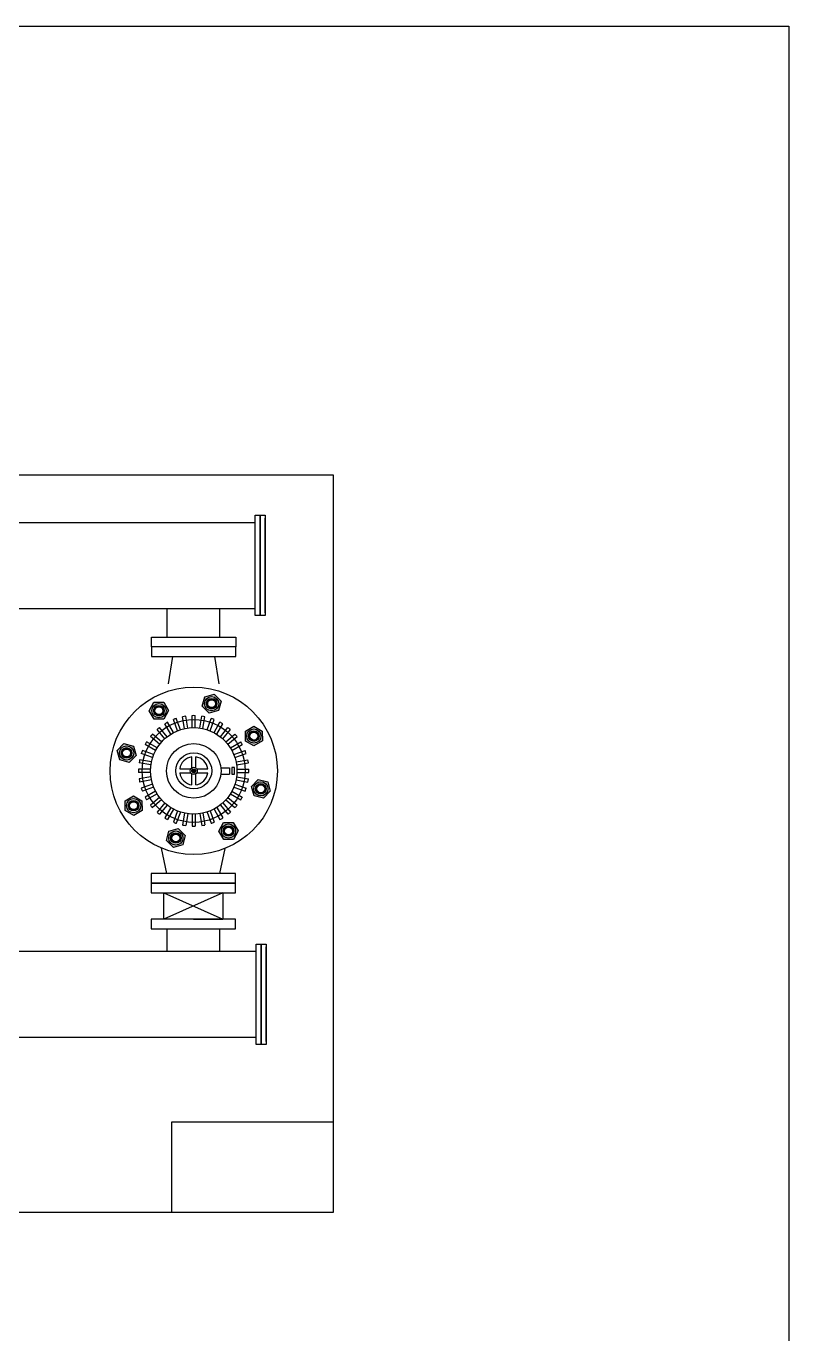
# Model space of a CAD drawing. Header units: millimetres. Extents: x -68052 to -33486, y 712065 to 715598.
# Drawn here: x -51729 to -51214, y 713988 to 714871 of the extents above; entities that cross this region are included whole.
import ezdxf

# ---------------------------------------------------------------- set-up
doc = ezdxf.new("R2010")
doc.units = ezdxf.units.MM
doc.header["$LTSCALE"] = 1000
doc.layers.add('！冷热源机房设备', color=4, linetype='CONTINUOUS')
doc.layers.add('！！！风系统-空调风管', color=4, linetype='CONTINUOUS')

# ---------------------------------------------------------------- blocks, each defined once
blk = doc.blocks.new('换热机组')
at = {"layer": '！！！风系统-空调风管'}
h = blk.add_hatch(color=4, dxfattribs=at)
h.paths.add_polyline_path([(-47.5, 730), (-51.9, 713), (-68.8, 708.3), (-81.4, 720.6), (-77, 737.6), (-60.1, 742.3)])
edge = h.paths.add_edge_path(flags=16)
edge.add_arc((-64.4, 725.3), 12.8, 0, 360)
h = blk.add_hatch(color=4, dxfattribs=at)
edge = h.paths.add_edge_path(flags=17)
edge.add_arc((-64.4, 725.3), 7.09, 0, 360)
edge = h.paths.add_edge_path()
edge.add_arc((-64.4, 725.3), 9.55, 0, 360)
h = blk.add_hatch(color=4, dxfattribs=at)
h.paths.add_polyline_path([(-150.8, 728), (-141.9, 712.9), (-150.5, 697.6), (-168, 697.4), (-177, 712.5), (-168.3, 727.8)])
edge = h.paths.add_edge_path(flags=16)
edge.add_arc((-159.4, 712.7), 12.8, 0, 360)
h = blk.add_hatch(color=4, dxfattribs=at)
edge = h.paths.add_edge_path(flags=17)
edge.add_arc((-159.4, 712.7), 7.09, 0, 360)
edge = h.paths.add_edge_path()
edge.add_arc((-159.4, 712.7), 9.55, 0, 360)
h = blk.add_hatch(color=4, dxfattribs=at)
h.paths.add_polyline_path([(26.9, 658.4), (11.8, 649.5), (-3.5, 658.1), (-3.7, 675.7), (11.4, 684.6), (26.7, 676)])
edge = h.paths.add_edge_path(flags=16)
edge.add_arc((11.6, 667), 12.8, 0, 360)
h = blk.add_hatch(color=4, dxfattribs=at)
edge = h.paths.add_edge_path(flags=17)
edge.add_arc((11.6, 667), 7.09, 0, 360)
edge = h.paths.add_edge_path()
edge.add_arc((11.6, 667), 9.55, 0, 360)
h = blk.add_hatch(color=4, dxfattribs=at)
h.paths.add_polyline_path([(-222.4, 653.6), (-205.4, 649.2), (-200.7, 632.3), (-213, 619.7), (-229.9, 624.1), (-234.6, 641)])
edge = h.paths.add_edge_path(flags=16)
edge.add_arc((-217.7, 636.6), 12.8, 0, 360)
h = blk.add_hatch(color=4, dxfattribs=at)
edge = h.paths.add_edge_path(flags=17)
edge.add_arc((-217.7, 636.6), 7.09, 0, 360)
edge = h.paths.add_edge_path()
edge.add_arc((-217.7, 636.6), 9.55, 0, 360)
h = blk.add_hatch(color=4, dxfattribs=at)
edge = h.paths.add_edge_path()
edge.add_arc((-96.7, 604.4), 3.55, 0, 360)
h = blk.add_hatch(color=4, dxfattribs=at)
h.paths.add_polyline_path([(28.9, 555.2), (11.9, 559.6), (7.2, 576.5), (19.5, 589), (36.5, 584.6), (41.2, 567.7)])
edge = h.paths.add_edge_path(flags=16)
edge.add_arc((24.2, 572.1), 12.8, 0, 360)
h = blk.add_hatch(color=4, dxfattribs=at)
edge = h.paths.add_edge_path(flags=17)
edge.add_arc((24.2, 572.1), 7.09, 0, 360)
edge = h.paths.add_edge_path()
edge.add_arc((24.2, 572.1), 9.55, 0, 360)
h = blk.add_hatch(color=4, dxfattribs=at)
h.paths.add_polyline_path([(-220.3, 550.3), (-205.2, 559.2), (-190, 550.6), (-189.8, 533.1), (-204.9, 524.1), (-220.2, 532.8)])
edge = h.paths.add_edge_path(flags=16)
edge.add_arc((-205.1, 541.7), 12.8, 0, 360)
h = blk.add_hatch(color=4, dxfattribs=at)
h.paths.add_polyline_path([(-220.3, 550.3), (-205.2, 559.2), (-190, 550.6), (-189.8, 533.1), (-204.9, 524.1), (-220.2, 532.8)])
edge = h.paths.add_edge_path(flags=16)
edge.add_arc((-205.1, 541.7), 12.8, 0, 360)
h = blk.add_hatch(color=4, dxfattribs=at)
edge = h.paths.add_edge_path(flags=17)
edge.add_arc((-205.1, 541.7), 7.09, 0, 360)
edge = h.paths.add_edge_path()
edge.add_arc((-205.1, 541.7), 9.55, 0, 360)
h = blk.add_hatch(color=4, dxfattribs=at)
edge = h.paths.add_edge_path(flags=17)
edge.add_arc((-205.1, 541.7), 7.09, 0, 360)
edge = h.paths.add_edge_path()
edge.add_arc((-205.1, 541.7), 9.55, 0, 360)
h = blk.add_hatch(color=4, dxfattribs=at)
h.paths.add_polyline_path([(-145.9, 478.7), (-141.5, 495.7), (-124.6, 500.4), (-112.1, 488.1), (-116.5, 471.2), (-133.4, 466.4)])
edge = h.paths.add_edge_path(flags=16)
edge.add_arc((-129, 483.4), 12.8, 0, 360)
h = blk.add_hatch(color=4, dxfattribs=at)
h.paths.add_polyline_path([(-42.7, 480.8), (-51.6, 495.9), (-43, 511.1), (-25.4, 511.3), (-16.5, 496.2), (-25.1, 480.9)])
edge = h.paths.add_edge_path(flags=16)
edge.add_arc((-34.1, 496), 12.8, 0, 360)
h = blk.add_hatch(color=4, dxfattribs=at)
h.paths.add_polyline_path([(-42.7, 480.8), (-51.6, 495.9), (-43, 511.1), (-25.4, 511.3), (-16.5, 496.2), (-25.1, 480.9)])
edge = h.paths.add_edge_path(flags=16)
edge.add_arc((-34.1, 496), 12.8, 0, 360)
h = blk.add_hatch(color=4, dxfattribs=at)
edge = h.paths.add_edge_path(flags=17)
edge.add_arc((-34.1, 496), 7.09, 0, 360)
edge = h.paths.add_edge_path()
edge.add_arc((-34.1, 496), 9.55, 0, 360)
h = blk.add_hatch(color=4, dxfattribs=at)
edge = h.paths.add_edge_path(flags=17)
edge.add_arc((-34.1, 496), 7.09, 0, 360)
edge = h.paths.add_edge_path()
edge.add_arc((-34.1, 496), 9.55, 0, 360)
h = blk.add_hatch(color=4, dxfattribs=at)
edge = h.paths.add_edge_path(flags=17)
edge.add_arc((-129, 483.4), 7.09, 0, 360)
edge = h.paths.add_edge_path()
edge.add_arc((-129, 483.4), 9.55, 0, 360)
at = {"layer": '！冷热源机房设备', "color": 4}
blk.add_lwpolyline([(-1438, -2612.7), (-1438, 1676.3), (1744.3, 1676.3), (1744.3, -2612.7)], close=True, dxfattribs=at)
at = {"layer": '！！！风系统-空调风管', "color": 4}
for p, q in [((-381.4, 733.2), (-551.8, 733.2)), ((390.6, 734.9), (220.2, 734.9)), ((-543.9, -82), (-543.9, 715.2)), ((-389.4, -81.9), (-389.4, 715.2)), ((228.2, -799.9), (228.2, 716.9)), ((382.7, -299.5), (382.7, 716.9)), ((-389.4, -81.9), (-389.4, 693.6)), ((-138.1, 670.4), (-148.9, 689.1)), ((-133.2, 673.2), (-144, 691.9)), ((-126, 676.6), (-133.4, 696.9)), ((-120.7, 678.5), (-128.1, 698.8)), ((-113, 680.6), (-116.8, 701.8)), ((-107.5, 681.6), (-111.2, 702.8)), ((-99.6, 682.3), (-99.6, 703.8)), ((-93.9, 682.3), (-93.9, 703.8)), ((-86, 681.6), (-82.3, 702.8)), ((-80.4, 680.6), (-76.7, 701.8)), ((-72.8, 678.5), (-65.4, 698.8)), ((-67.4, 676.6), (-60, 696.9)), ((-60.2, 673.2), (-49.5, 691.9)), ((-55.3, 670.4), (-44.5, 689.1)), ((-158.2, 652.3), (-174.8, 666.1)), ((-154.6, 656.6), (-171.1, 670.5)), ((-149, 662.2), (-162.8, 678.7)), ((-144.6, 665.9), (-158.5, 682.4)), ((-102.4, 652.6), (-102.4, 668.6)), ((-102.4, 668.6), (-91.1, 668.6)), ((-91.1, 652.6), (-91.1, 668.6)), ((-48.8, 665.9), (-35, 682.4)), ((-44.5, 662.2), (-30.6, 678.7)), ((-38.9, 656.6), (-22.4, 670.5)), ((-35.2, 652.3), (-18.7, 666.1)), ((43.1, 660.6), (88.2, 650.9)), ((-337.3, 651.3), (-389.4, 651.3)), ((-253.6, 649.9), (-302.6, 642.5)), ((-169, 633.7), (-189.2, 641)), ((-165.6, 640.9), (-184.3, 651.6)), ((-162.8, 645.8), (-181.5, 656.6)), ((-30.7, 645.8), (-12, 656.6)), ((-27.9, 640.9), (-9.2, 651.6)), ((-24.5, 633.7), (-4.2, 641)), ((123, 656.9), (170.6, 550.7)), ((123, 550.7), (170.6, 656.9)), ((170.6, 603.8), (170.6, 656.9)), ((228.2, 651.3), (188, 651.3)), ((-173.9, 615.1), (-195.2, 618.8)), ((-172.9, 620.7), (-194.2, 624.4)), ((-170.9, 628.3), (-191.2, 635.7)), ((-100.3, 609.8), (-100.3, 629.5)), ((-93.2, 609.8), (-93.2, 629.5)), ((-22.6, 628.3), (-2.3, 635.7)), ((-20.5, 620.7), (0.7, 624.4)), ((-19.5, 615.1), (1.7, 618.8)), ((-174.6, 607.2), (-196.2, 607.2)), ((-174.6, 601.5), (-196.2, 601.5)), ((-173.9, 593.6), (-195.2, 589.9)), ((-102.1, 607.9), (-121.9, 607.9)), ((-102.1, 600.8), (-121.9, 600.8)), ((-100.3, 579.2), (-100.3, 599)), ((-96.7, 604.4), (-96.7, 604.4)), ((-96.7, 604.4), (-96.7, 604.4)), ((-93.2, 579.2), (-93.2, 599)), ((-71.6, 607.9), (-91.3, 607.9)), ((-71.6, 600.8), (-91.3, 600.8)), ((-19.5, 593.6), (1.7, 589.9)), ((-18.8, 607.2), (2.7, 607.2)), ((-18.8, 601.5), (2.7, 601.5)), ((123, 550.7), (123, 603.8)), ((-253.5, 558.7), (-302.6, 566.7)), ((-172.9, 588), (-194.2, 584.3)), ((-170.9, 580.4), (-191.2, 573)), ((-169, 575.1), (-189.2, 567.7)), ((-165.6, 567.9), (-184.3, 557.1)), ((-27.9, 567.9), (-9.2, 557.1)), ((-24.5, 575.1), (-4.2, 567.7)), ((-22.6, 580.4), (-2.3, 573)), ((-20.5, 588), (0.7, 584.3)), ((-337.3, 556.3), (-389.4, 556.3)), ((-162.8, 563), (-181.5, 552.2)), ((-158.2, 556.5), (-174.8, 542.6)), ((-154.6, 552.1), (-171.1, 538.3)), ((-149, 546.5), (-162.8, 530)), ((-144.6, 542.9), (-158.5, 526.3)), ((-48.8, 542.9), (-35, 526.3)), ((-44.5, 546.5), (-30.6, 530)), ((-38.9, 552.1), (-22.4, 538.3)), ((-35.2, 556.5), (-18.7, 542.6)), ((-30.7, 563), (-12, 552.2)), ((88.2, 555.9), (42.3, 546.2)), ((228.2, 556.3), (188, 556.3)), ((-138.1, 538.3), (-148.9, 519.6)), ((-133.2, 535.5), (-144, 516.8)), ((-126, 532.1), (-133.4, 511.9)), ((-120.7, 530.2), (-128.1, 509.9)), ((-113, 528.2), (-116.8, 506.9)), ((-107.5, 527.2), (-111.2, 505.9)), ((-99.6, 526.5), (-99.6, 504.9)), ((-93.9, 526.5), (-93.9, 504.9)), ((-86, 527.2), (-82.3, 505.9)), ((-80.4, 528.2), (-76.7, 506.9)), ((-72.8, 530.2), (-65.4, 509.9)), ((-67.4, 532.1), (-60, 511.9)), ((-60.2, 535.5), (-49.5, 516.8)), ((-55.3, 538.3), (-44.5, 519.6))]:
    blk.add_line(p, q, dxfattribs=at)
at = {"layer": '！！！风系统-空调风管', "color": 4, "ltscale": 0.005}
blk.add_lwpolyline([(698.6, -1697.5), (-629.9, -1697.5), (-629.9, 855.4), (698.6, 855.4)], close=True, dxfattribs=at)
at = {"layer": '！！！风系统-空调风管', "color": 4}
for points in [[(698.6, 565.2), (535.4, 565.2), (535.4, 855.4), (698.6, 855.4)], [(-557, 724.2), (-557, 733.2), (-376.3, 733.2), (-376.3, 724.2)], [(-47.5, 730), (-51.9, 713), (-68.8, 708.3), (-81.4, 720.6), (-77, 737.6), (-60.1, 742.3)], [(215.1, 725.9), (215.1, 734.9), (395.8, 734.9), (395.8, 725.9)], [(-557, 715.2), (-557, 724.2), (-376.3, 724.2), (-376.3, 715.2)], [(-150.8, 728), (-141.9, 712.9), (-150.5, 697.6), (-168, 697.4), (-177, 712.5), (-168.3, 727.8)], [(215.1, 716.9), (215.1, 725.9), (395.8, 725.9), (395.8, 716.9)], [(26.9, 658.4), (11.8, 649.5), (-3.5, 658.1), (-3.7, 675.7), (11.4, 684.6), (26.7, 676)], [(-319.9, 680.3), (-319.9, 528.3), (-337.3, 528.3), (-337.3, 680.3)], [(-319.9, 680.3), (-319.9, 528.3), (-302.6, 528.3), (-302.6, 680.3)], [(-102.9, 673.3), (-90.6, 673.3), (-90.6, 677.8), (-102.9, 677.8)], [(88.2, 679.8), (88.2, 527.8), (105.6, 527.8), (105.6, 679.8)], [(105.6, 679.8), (105.6, 527.8), (123, 527.8), (123, 679.8)], [(170.6, 679.8), (170.6, 527.8), (188, 527.8), (188, 679.8)], [(-222.4, 653.6), (-205.4, 649.2), (-200.7, 632.3), (-213, 619.7), (-229.9, 624.1), (-234.6, 641)], [(123, 550.7), (123, 656.9), (170.6, 656.9), (170.6, 550.7)], [(28.9, 555.2), (11.9, 559.6), (7.2, 576.5), (19.5, 589), (36.5, 584.6), (41.2, 567.7)], [(-220.3, 550.3), (-205.2, 559.2), (-190, 550.6), (-189.8, 533.1), (-204.9, 524.1), (-220.2, 532.8)], [(-220.3, 550.3), (-205.2, 559.2), (-190, 550.6), (-189.8, 533.1), (-204.9, 524.1), (-220.2, 532.8)], [(-145.9, 478.7), (-141.5, 495.7), (-124.6, 500.4), (-112.1, 488.1), (-116.5, 471.2), (-133.4, 466.4)], [(-42.7, 480.8), (-51.6, 495.9), (-43, 511.1), (-25.4, 511.3), (-16.5, 496.2), (-25.1, 480.9)], [(-42.7, 480.8), (-51.6, 495.9), (-43, 511.1), (-25.4, 511.3), (-16.5, 496.2), (-25.1, 480.9)]]:
    blk.add_lwpolyline(points, close=True, dxfattribs=at)
for centre, radius in [((-96.7, 604.4), 150.7), ((-64.4, 725.3), 12.8), ((-64.4, 725.3), 9.55), ((-64.4, 725.3), 7.09), ((-159.4, 712.7), 12.8), ((-159.4, 712.7), 9.55), ((-159.4, 712.7), 7.09), ((-96.7, 604.4), 92.7), ((-96.7, 604.4), 77.9), ((11.6, 667), 12.8), ((11.6, 667), 9.55), ((11.6, 667), 7.09), ((-217.7, 636.6), 12.8), ((-217.7, 636.6), 9.55), ((-217.7, 636.6), 7.09), ((-96.7, 604.4), 49.1), ((-96.7, 604.4), 32.4), ((-96.7, 604.4), 32.4), ((-96.7, 604.4), 32.4), ((-96.7, 604.4), 6.45), ((-96.7, 604.4), 3.55), ((-96.7, 604.4), 3.55), ((24.2, 572.1), 12.8), ((24.2, 572.1), 9.55), ((24.2, 572.1), 7.09), ((-205.1, 541.7), 12.8), ((-205.1, 541.7), 12.8), ((-205.1, 541.7), 9.55), ((-205.1, 541.7), 9.55), ((-205.1, 541.7), 7.09), ((-205.1, 541.7), 7.09), ((-129, 483.4), 12.8), ((-34.1, 496), 12.8), ((-34.1, 496), 12.8), ((-34.1, 496), 9.55), ((-34.1, 496), 9.55), ((-34.1, 496), 7.09), ((-34.1, 496), 7.09), ((-129, 483.4), 9.55), ((-129, 483.4), 7.09)]:
    blk.add_circle(centre, radius, dxfattribs=at)
for radius, start, end in [(99.5, 118.3668, 121.6332), (99.5, 108.3668, 111.6332), (99.5, 98.3668, 101.6332), (99.5, 88.3668, 91.6332), (99.5, 78.3668, 81.6332), (99.5, 68.3668, 71.6332), (99.5, 58.3668, 61.6332), (99.5, 138.3668, 141.6332), (99.5, 128.3668, 131.6332), (99.5, 48.3668, 51.6332), (99.5, 38.3668, 41.6332), (99.5, 158.3668, 161.6332), (99.5, 148.3668, 151.6332), (99.5, 28.3668, 31.6332), (99.5, 18.3668, 21.6332), (99.5, 168.3668, 171.6332), (25.4, 98.0141, 171.9859), (25.4, 8.0141, 81.9859), (99.5, 8.3668, 11.6332), (99.5, 178.3668, 181.6332), (99.5, 188.3668, 191.6332), (25.4, 188.0141, 261.9859), (25.4, 278.0141, 351.9859), (99.5, 348.3668, 351.6332), (99.5, 358.3668, 1.6332), (99.5, 198.3668, 201.6332), (99.5, 338.3668, 341.6332), (99.5, 208.3668, 211.6332), (99.5, 218.3668, 221.6332), (99.5, 318.3668, 321.6332), (99.5, 328.3668, 331.6332), (99.5, 228.3668, 231.6332), (99.5, 238.3668, 241.6332), (99.5, 298.3668, 301.6332), (99.5, 308.3668, 311.6332), (99.5, 248.3668, 251.6332), (99.5, 258.3668, 261.6332), (99.5, 268.3668, 271.6332), (99.5, 278.3668, 281.6332), (99.5, 288.3668, 291.6332)]:
    blk.add_arc((-96.7, 604.4), radius, start, end, dxfattribs=at)

msp = doc.modelspace()

# ---------------------------------------------------------------- block references
at = {"layer": '！冷热源机房设备', "color": 4, "xscale": 0.375, "yscale": 0.375, "zscale": 0.375, "rotation": 270}
msp.add_blockref('换热机组', (-51842.91, 714331.94), dxfattribs=at)

doc.saveas('drawing.dxf')
